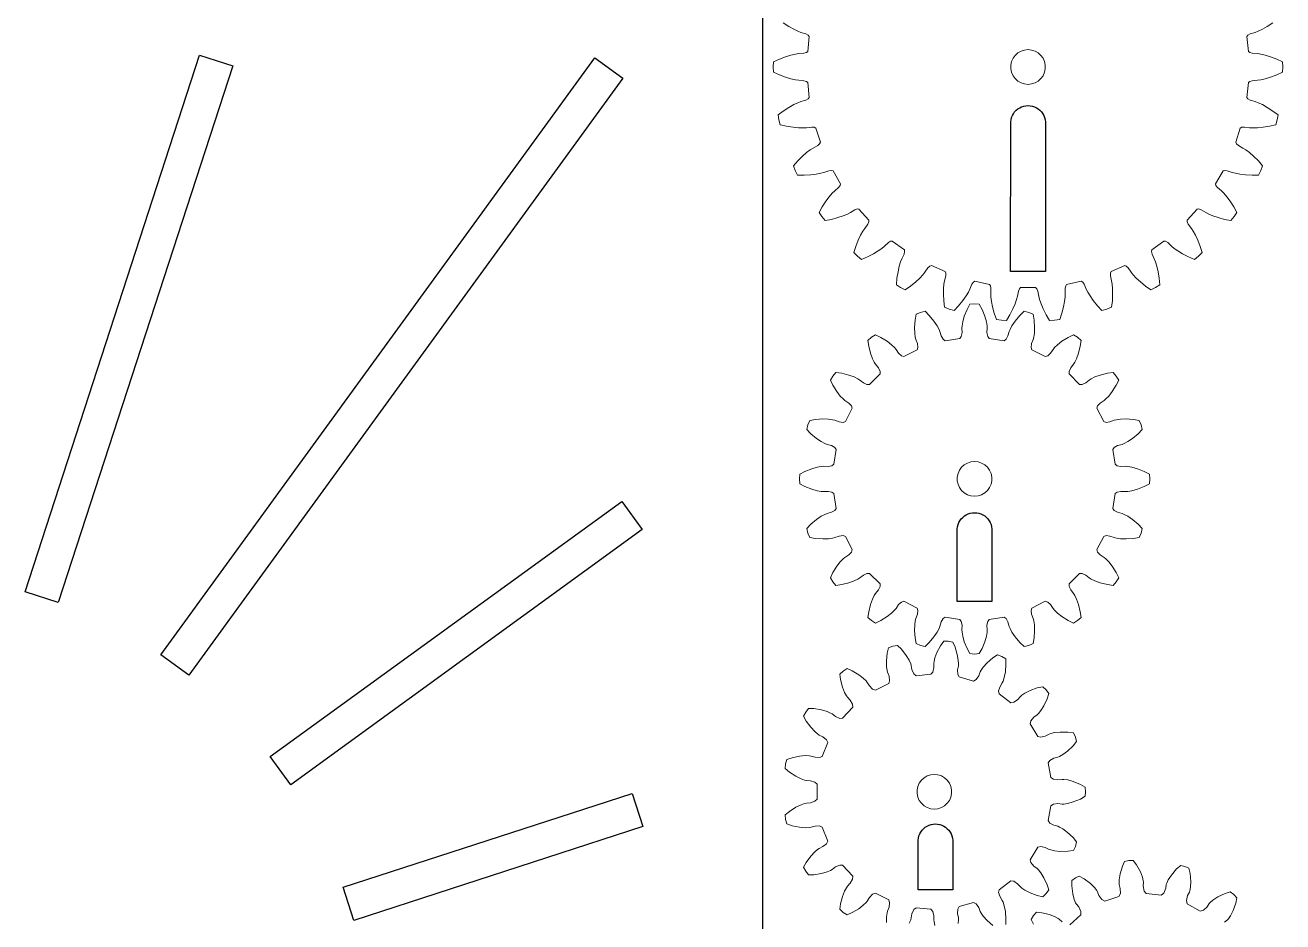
# Model space of a CAD drawing. Header units: centimetres. Extents: x 0 to 73, y 0 to 113.
# Drawn here: x 23.12 to 52.08, y 19.2 to 39.86 of the extents above; entities that cross this region are included whole.
import ezdxf

# ---------------------------------------------------------------- set-up
doc = ezdxf.new("R2010")
doc.units = ezdxf.units.CM
doc.layers.get('0').update_dxf_attribs({"lineweight": 25, "true_color": 0xffffff})
doc.layers.add('OpenJsCad', color=7, linetype='Continuous', lineweight=5, true_color=0xffffff)

msp = doc.modelspace()

# ---------------------------------------------------------------- linework, layer by layer
for p, q in [((40.106, 12.216), (40.106, 42.216)), ((23.125, 26.801), (27.142, 39.165)), ((26.248, 25.35), (36.241, 39.103)), ((27.142, 39.165), (27.903, 38.917)), ((36.241, 39.103), (36.888, 38.633)), ((27.903, 38.917), (23.886, 26.554)), ((36.888, 38.633), (26.895, 24.88)), ((45.981, 37.928), (46.024, 37.955)), ((46.024, 37.955), (46.069, 37.976)), ((46.069, 37.976), (46.117, 37.991)), ((46.117, 37.991), (46.166, 38.001)), ((46.166, 38.001), (46.216, 38.004)), ((46.216, 38.004), (46.267, 38.001)), ((46.267, 38.001), (46.316, 37.991)), ((46.316, 37.991), (46.364, 37.976)), ((46.364, 37.976), (46.409, 37.955)), ((46.409, 37.955), (46.452, 37.928)), ((45.817, 37.629), (45.824, 37.679)), ((45.824, 37.679), (45.836, 37.728)), ((45.836, 37.728), (45.855, 37.774)), ((45.855, 37.774), (45.879, 37.818)), ((45.879, 37.818), (45.908, 37.859)), ((45.908, 37.859), (45.943, 37.896)), ((45.943, 37.896), (45.981, 37.928)), ((46.452, 37.928), (46.49, 37.896)), ((46.49, 37.896), (46.525, 37.859)), ((46.525, 37.859), (46.554, 37.818)), ((46.554, 37.818), (46.578, 37.774)), ((46.578, 37.774), (46.597, 37.728)), ((46.597, 37.728), (46.609, 37.679)), ((46.609, 37.679), (46.616, 37.629)), ((45.816, 34.185), (45.817, 37.629)), ((46.616, 37.629), (46.616, 34.185)), ((46.616, 34.185), (45.816, 34.185)), ((28.77, 23.005), (36.86, 28.883)), ((36.86, 28.883), (37.331, 28.235)), ((44.604, 28.35), (44.623, 28.396)), ((44.623, 28.396), (44.647, 28.44)), ((44.647, 28.44), (44.677, 28.481)), ((44.677, 28.481), (44.711, 28.518)), ((44.711, 28.518), (44.75, 28.55)), ((44.75, 28.55), (44.792, 28.576)), ((44.792, 28.576), (44.838, 28.598)), ((44.838, 28.598), (44.885, 28.613)), ((44.885, 28.613), (44.935, 28.623)), ((44.935, 28.623), (44.985, 28.626)), ((44.985, 28.626), (45.035, 28.623)), ((45.035, 28.623), (45.084, 28.613)), ((45.084, 28.613), (45.132, 28.598)), ((45.132, 28.598), (45.177, 28.576)), ((45.177, 28.576), (45.22, 28.55)), ((45.22, 28.55), (45.259, 28.518)), ((45.259, 28.518), (45.293, 28.481)), ((45.293, 28.481), (45.322, 28.44)), ((45.322, 28.44), (45.347, 28.396)), ((45.347, 28.396), (45.365, 28.35)), ((37.331, 28.235), (29.241, 22.358)), ((44.584, 26.58), (44.586, 28.251)), ((44.586, 28.251), (44.592, 28.301)), ((44.592, 28.301), (44.604, 28.35)), ((45.365, 28.35), (45.378, 28.301)), ((45.378, 28.301), (45.384, 28.251)), ((45.384, 28.251), (45.384, 26.58)), ((23.886, 26.554), (23.125, 26.801)), ((45.384, 26.58), (44.584, 26.58)), ((26.895, 24.88), (26.248, 25.35)), ((29.241, 22.358), (28.77, 23.005)), ((30.444, 19.995), (37.102, 22.158)), ((37.102, 22.158), (37.349, 21.397)), ((43.936, 21.426), (43.984, 21.442)), ((43.984, 21.442), (44.033, 21.451)), ((44.033, 21.451), (44.083, 21.454)), ((44.083, 21.454), (44.134, 21.451)), ((44.134, 21.451), (44.183, 21.442)), ((44.183, 21.442), (44.231, 21.426)), ((37.349, 21.397), (30.691, 19.234)), ((43.691, 21.129), (43.703, 21.178)), ((43.703, 21.178), (43.722, 21.225)), ((43.722, 21.225), (43.746, 21.269)), ((43.746, 21.269), (43.775, 21.309)), ((43.775, 21.309), (43.81, 21.346)), ((43.81, 21.346), (43.848, 21.378)), ((43.848, 21.378), (43.891, 21.405)), ((43.891, 21.405), (43.936, 21.426)), ((44.231, 21.426), (44.276, 21.405)), ((44.276, 21.405), (44.319, 21.378)), ((44.319, 21.378), (44.357, 21.346)), ((44.357, 21.346), (44.392, 21.309)), ((44.392, 21.309), (44.421, 21.269)), ((44.421, 21.269), (44.445, 21.225)), ((44.445, 21.225), (44.464, 21.178)), ((44.464, 21.178), (44.476, 21.129)), ((43.683, 19.94), (43.684, 21.079)), ((43.684, 21.079), (43.691, 21.129)), ((44.476, 21.129), (44.483, 21.079)), ((44.483, 21.079), (44.483, 19.94)), ((30.691, 19.234), (30.444, 19.995)), ((44.483, 19.94), (43.683, 19.94))]:
    msp.add_line(p, q)
at = {"layer": 'OpenJsCad'}
for points in [[(40.578, 39.909), (40.708, 39.825), (40.821, 39.763), (40.915, 39.719), (40.988, 39.691), (41.103, 39.656), (41.155, 39.627), (41.179, 39.597), (41.143, 39.254), (41.114, 39.229), (41.056, 39.212), (40.936, 39.202), (40.859, 39.189), (40.758, 39.166), (40.635, 39.129), (40.491, 39.074), (40.356, 39.011), (40.35, 38.894), (40.356, 38.777), (40.491, 38.714), (40.635, 38.659), (40.758, 38.622), (40.859, 38.599), (40.936, 38.587), (41.056, 38.576), (41.114, 38.559), (41.143, 38.534), (41.179, 38.192), (41.155, 38.161), (41.103, 38.132), (40.988, 38.097), (40.915, 38.069), (40.821, 38.026), (40.708, 37.963), (40.578, 37.88), (40.459, 37.79), (40.478, 37.674), (40.508, 37.561), (40.653, 37.528), (40.806, 37.504), (40.934, 37.493), (41.038, 37.491), (41.116, 37.496), (41.235, 37.511), (41.295, 37.505), (41.329, 37.487), (41.435, 37.16), (41.418, 37.125), (41.373, 37.086), (41.268, 37.027), (41.202, 36.985), (41.119, 36.923), (41.022, 36.838), (40.912, 36.73), (40.815, 36.618), (40.857, 36.508), (40.91, 36.403), (41.059, 36.401), (41.213, 36.409), (41.341, 36.425), (41.442, 36.445), (41.518, 36.466), (41.632, 36.505), (41.691, 36.513), (41.728, 36.501), (41.9, 36.203), (41.891, 36.166), (41.855, 36.118), (41.764, 36.039), (41.709, 35.984), (41.64, 35.906), (41.563, 35.803), (41.478, 35.674), (41.406, 35.544), (41.47, 35.446), (41.544, 35.355), (41.69, 35.383), (41.839, 35.423), (41.961, 35.466), (42.056, 35.506), (42.125, 35.542), (42.229, 35.604), (42.285, 35.624), (42.323, 35.621), (42.554, 35.365), (42.553, 35.326), (42.528, 35.272), (42.455, 35.176), (42.412, 35.111), (42.362, 35.02), (42.307, 34.903), (42.251, 34.76), (42.208, 34.617), (42.291, 34.534), (42.382, 34.46), (42.519, 34.519), (42.656, 34.589), (42.766, 34.656), (42.851, 34.715), (42.912, 34.765), (43, 34.847), (43.051, 34.878), (43.089, 34.883), (43.368, 34.68), (43.375, 34.643), (43.361, 34.585), (43.31, 34.475), (43.282, 34.402), (43.251, 34.303), (43.222, 34.178), (43.198, 34.026), (43.184, 33.877), (43.283, 33.813), (43.387, 33.76), (43.509, 33.846), (43.629, 33.943), (43.723, 34.031), (43.793, 34.107), (43.842, 34.168), (43.911, 34.267), (43.955, 34.308), (43.991, 34.32), (44.306, 34.18), (44.321, 34.145), (44.32, 34.085), (44.292, 33.968), (44.28, 33.89), (44.271, 33.787), (44.268, 33.658), (44.276, 33.504), (44.294, 33.357), (44.403, 33.315), (44.517, 33.284), (44.618, 33.393), (44.715, 33.513), (44.789, 33.619), (44.842, 33.708), (44.877, 33.778), (44.924, 33.889), (44.958, 33.938), (44.991, 33.958), (45.328, 33.886), (45.35, 33.854), (45.361, 33.796), (45.359, 33.675), (45.363, 33.597), (45.375, 33.494), (45.399, 33.368), (45.439, 33.219), (45.487, 33.078), (45.603, 33.06), (45.72, 33.053), (45.797, 33.181), (45.866, 33.319), (45.916, 33.437), (45.95, 33.535), (45.97, 33.611), (45.993, 33.729), (46.016, 33.784), (46.044, 33.811), (46.388, 33.811), (46.416, 33.784), (46.44, 33.729), (46.462, 33.611), (46.482, 33.535), (46.516, 33.437), (46.566, 33.319), (46.636, 33.181), (46.712, 33.053), (46.829, 33.06), (46.945, 33.078), (46.994, 33.219), (47.033, 33.368), (47.058, 33.494), (47.07, 33.597), (47.074, 33.675), (47.071, 33.796), (47.083, 33.854), (47.105, 33.886), (47.441, 33.958), (47.474, 33.938), (47.509, 33.889), (47.555, 33.778), (47.591, 33.708), (47.644, 33.619), (47.718, 33.513), (47.814, 33.393), (47.916, 33.284), (48.029, 33.315), (48.139, 33.357), (48.157, 33.504), (48.164, 33.658), (48.162, 33.787), (48.153, 33.89), (48.14, 33.968), (48.113, 34.085), (48.112, 34.145), (48.127, 34.18), (48.441, 34.32), (48.477, 34.308), (48.521, 34.267), (48.59, 34.168), (48.639, 34.107), (48.709, 34.031), (48.804, 33.943), (48.923, 33.846), (49.045, 33.76), (49.15, 33.813), (49.248, 33.877), (49.235, 34.026), (49.21, 34.178), (49.181, 34.303), (49.151, 34.402), (49.122, 34.475), (49.071, 34.585), (49.058, 34.643), (49.065, 34.68), (49.343, 34.883), (49.382, 34.878), (49.433, 34.847), (49.521, 34.765), (49.581, 34.715), (49.666, 34.656), (49.776, 34.589), (49.914, 34.519), (50.051, 34.46), (50.142, 34.534), (50.225, 34.617), (50.181, 34.76), (50.125, 34.903), (50.071, 35.02), (50.02, 35.111), (49.978, 35.176), (49.905, 35.272), (49.88, 35.326), (49.879, 35.365), (50.109, 35.621), (50.147, 35.624), (50.204, 35.604), (50.307, 35.542), (50.377, 35.506), (50.472, 35.466), (50.594, 35.423), (50.743, 35.383), (50.889, 35.355), (50.962, 35.446), (51.026, 35.544), (50.954, 35.674), (50.87, 35.803), (50.792, 35.906), (50.724, 35.984), (50.668, 36.039), (50.577, 36.118), (50.541, 36.166), (50.532, 36.203), (50.705, 36.501), (50.741, 36.513), (50.801, 36.505), (50.915, 36.466), (50.99, 36.445), (51.092, 36.425), (51.22, 36.409), (51.374, 36.401), (51.522, 36.403), (51.576, 36.508), (51.618, 36.618), (51.52, 36.73), (51.411, 36.838), (51.313, 36.923), (51.23, 36.985), (51.165, 37.027), (51.059, 37.086), (51.014, 37.125), (50.998, 37.16), (51.104, 37.487), (51.138, 37.505), (51.197, 37.511), (51.317, 37.496), (51.395, 37.491), (51.498, 37.493), (51.627, 37.504), (51.779, 37.528), (51.924, 37.561), (51.924, 37.561), (51.955, 37.674), (51.973, 37.79), (51.854, 37.88), (51.725, 37.963), (51.612, 38.026), (51.518, 38.069), (51.445, 38.097), (51.329, 38.132), (51.277, 38.161), (51.254, 38.192), (51.29, 38.534), (51.319, 38.559), (51.376, 38.576), (51.496, 38.587), (51.573, 38.599), (51.674, 38.622), (51.798, 38.659), (51.942, 38.714), (52.077, 38.777), (52.083, 38.894), (52.077, 39.011), (51.942, 39.074), (51.798, 39.129), (51.674, 39.166), (51.573, 39.189), (51.496, 39.202), (51.376, 39.212), (51.319, 39.229), (51.29, 39.254), (51.254, 39.597), (51.277, 39.627), (51.329, 39.656), (51.445, 39.691), (51.518, 39.719), (51.612, 39.763), (51.725, 39.825), (51.854, 39.909)], [(45.701, 19.135), (45.708, 19.262), (45.695, 19.439), (45.67, 19.569), (45.642, 19.652), (45.624, 19.691), (45.572, 19.772), (45.539, 19.872), (45.548, 19.939), (45.823, 20.146), (45.89, 20.137), (45.976, 20.077), (46.041, 20.005), (46.073, 19.977), (46.146, 19.928), (46.264, 19.868), (46.43, 19.807), (46.554, 19.779), (46.632, 19.851), (46.696, 19.935), (46.657, 20.056), (46.581, 20.216), (46.51, 20.328), (46.455, 20.396), (46.424, 20.426), (46.346, 20.483), (46.279, 20.564), (46.263, 20.63), (46.444, 20.922), (46.51, 20.938), (46.613, 20.913), (46.699, 20.87), (46.739, 20.855), (46.825, 20.835), (46.956, 20.822), (47.134, 20.826), (47.259, 20.844), (47.259, 20.844), (47.306, 20.939), (47.335, 21.041), (47.255, 21.139), (47.127, 21.261), (47.02, 21.34), (46.944, 21.383), (46.904, 21.4), (46.811, 21.425), (46.719, 21.476), (46.681, 21.532), (46.744, 21.87), (46.8, 21.909), (46.904, 21.923), (47, 21.913), (47.043, 21.914), (47.13, 21.927), (47.258, 21.962), (47.421, 22.029), (47.532, 22.092), (47.542, 22.197), (47.532, 22.303), (47.421, 22.365), (47.258, 22.433), (47.13, 22.468), (47.043, 22.481), (47, 22.482), (46.904, 22.472), (46.8, 22.486), (46.744, 22.524), (46.681, 22.863), (46.719, 22.919), (46.811, 22.969), (46.904, 22.995), (46.944, 23.011), (47.02, 23.054), (47.127, 23.133), (47.255, 23.256), (47.335, 23.354), (47.306, 23.456), (47.259, 23.551), (47.134, 23.569), (46.956, 23.573), (46.825, 23.559), (46.739, 23.54), (46.699, 23.525), (46.613, 23.481), (46.51, 23.457), (46.444, 23.472), (46.263, 23.765), (46.279, 23.831), (46.346, 23.912), (46.424, 23.969), (46.455, 23.999), (46.51, 24.066), (46.581, 24.178), (46.657, 24.339), (46.696, 24.459), (46.632, 24.544), (46.554, 24.616), (46.43, 24.587), (46.264, 24.527), (46.146, 24.467), (46.073, 24.418), (46.041, 24.389), (45.976, 24.317), (45.89, 24.258), (45.823, 24.248), (45.548, 24.456), (45.539, 24.523), (45.572, 24.622), (45.624, 24.704), (45.642, 24.743), (45.67, 24.826), (45.695, 24.956), (45.708, 25.133), (45.701, 25.26), (45.611, 25.315), (45.512, 25.354), (45.407, 25.283), (45.273, 25.166), (45.185, 25.067), (45.135, 24.995), (45.115, 24.957), (45.081, 24.867), (45.022, 24.78), (44.963, 24.747), (44.632, 24.841), (44.599, 24.901), (44.594, 25.006), (44.613, 25.1), (44.616, 25.143), (44.611, 25.231), (44.588, 25.361), (44.536, 25.531), (44.484, 25.646), (44.38, 25.666), (44.274, 25.666), (44.201, 25.562), (44.119, 25.405), (44.072, 25.281), (44.051, 25.195), (44.047, 25.153), (44.047, 25.056), (44.024, 24.954), (43.98, 24.902), (43.638, 24.87), (43.586, 24.913), (43.544, 25.01), (43.527, 25.105), (43.514, 25.146), (43.478, 25.226), (43.409, 25.339), (43.3, 25.478), (43.209, 25.567), (43.105, 25.548), (43.006, 25.509), (42.976, 25.386), (42.956, 25.21), (42.957, 25.077), (42.969, 24.991), (42.98, 24.949), (43.015, 24.859), (43.03, 24.755), (43.009, 24.691), (42.701, 24.538), (42.636, 24.559), (42.562, 24.634), (42.512, 24.716), (42.486, 24.75), (42.423, 24.812), (42.318, 24.892), (42.166, 24.982), (42.049, 25.033), (41.959, 24.977), (41.881, 24.906), (41.897, 24.78), (41.942, 24.608), (41.991, 24.485), (42.033, 24.408), (42.059, 24.374), (42.124, 24.303), (42.176, 24.211), (42.179, 24.143), (41.947, 23.889), (41.879, 23.886), (41.783, 23.929), (41.707, 23.988), (41.67, 24.009), (41.589, 24.044), (41.462, 24.082), (41.287, 24.111), (41.161, 24.116), (41.097, 24.031), (41.049, 23.936), (41.11, 23.825), (41.214, 23.681), (41.304, 23.584), (41.371, 23.528), (41.407, 23.504), (41.494, 23.462), (41.575, 23.395), (41.603, 23.333), (41.478, 23.012), (41.416, 22.985), (41.311, 22.99), (41.219, 23.017), (41.176, 23.024), (41.089, 23.028), (40.957, 23.017), (40.783, 22.98), (40.663, 22.939), (40.634, 22.837), (40.624, 22.732), (40.721, 22.65), (40.87, 22.554), (40.989, 22.496), (41.072, 22.467), (41.114, 22.458), (41.211, 22.45), (41.31, 22.417), (41.358, 22.369), (41.358, 22.025), (41.31, 21.977), (41.211, 21.944), (41.114, 21.936), (41.072, 21.927), (40.989, 21.899), (40.87, 21.841), (40.721, 21.745), (40.624, 21.663), (40.634, 21.557), (40.663, 21.455), (40.783, 21.414), (40.957, 21.378), (41.089, 21.367), (41.176, 21.37), (41.219, 21.377), (41.311, 21.405), (41.416, 21.41), (41.478, 21.382), (41.603, 21.062), (41.575, 21), (41.494, 20.933), (41.407, 20.89), (41.371, 20.867), (41.304, 20.811), (41.214, 20.714), (41.11, 20.57), (41.049, 20.459), (41.097, 20.364), (41.161, 20.279), (41.287, 20.284), (41.462, 20.313), (41.589, 20.35), (41.67, 20.385), (41.707, 20.407), (41.783, 20.466), (41.879, 20.509), (41.947, 20.506), (42.179, 20.251), (42.176, 20.183), (42.124, 20.092), (42.059, 20.021), (42.033, 19.986), (41.991, 19.909), (41.942, 19.786), (41.897, 19.615), (41.881, 19.489), (41.959, 19.418), (42.049, 19.362), (42.166, 19.412), (42.318, 19.502), (42.423, 19.583), (42.486, 19.645), (42.512, 19.678), (42.562, 19.761), (42.636, 19.836), (42.701, 19.857), (43.009, 19.704), (43.03, 19.639), (43.015, 19.535), (42.98, 19.446), (42.969, 19.404), (42.957, 19.317), (42.956, 19.185)], [(50.736, 19.192), (50.806, 19.248), (50.828, 19.271), (50.875, 19.339), (50.936, 19.458), (50.997, 19.632), (51.021, 19.754), (50.951, 19.827), (50.871, 19.889), (50.753, 19.852), (50.586, 19.774), (50.474, 19.701), (50.411, 19.646), (50.39, 19.622), (50.342, 19.547), (50.255, 19.466), (50.181, 19.445), (49.883, 19.617), (49.864, 19.691), (49.891, 19.807), (49.931, 19.887), (49.942, 19.917), (49.958, 19.998), (49.965, 20.132), (49.949, 20.316), (49.922, 20.437), (49.828, 20.475), (49.731, 20.499), (49.637, 20.417), (49.516, 20.278), (49.444, 20.165), (49.409, 20.09), (49.4, 20.06), (49.386, 19.972), (49.34, 19.862), (49.28, 19.813), (48.938, 19.849), (48.89, 19.909), (48.868, 20.026), (48.873, 20.115), (48.87, 20.147), (48.851, 20.228), (48.804, 20.353), (48.715, 20.514), (48.64, 20.614), (48.54, 20.61), (48.44, 20.593), (48.388, 20.48), (48.335, 20.303), (48.314, 20.171), (48.313, 20.088), (48.317, 20.057), (48.34, 19.971), (48.342, 19.851), (48.308, 19.783), (47.981, 19.676), (47.913, 19.712), (47.844, 19.81), (47.813, 19.893), (47.797, 19.921), (47.747, 19.987), (47.653, 20.082), (47.506, 20.193), (47.397, 20.254), (47.307, 20.21), (47.224, 20.153), (47.222, 20.029), (47.244, 19.846), (47.279, 19.717), (47.312, 19.641), (47.328, 19.613), (47.385, 19.544), (47.435, 19.436), (47.432, 19.36), (47.176, 19.129)], [(43.478, 19.169), (43.514, 19.249), (43.527, 19.29), (43.544, 19.385), (43.586, 19.481), (43.638, 19.525), (43.98, 19.493), (44.024, 19.441), (44.047, 19.338), (44.047, 19.242), (44.051, 19.199), (44.072, 19.114)], [(44.611, 19.164), (44.616, 19.252), (44.613, 19.294), (44.594, 19.389), (44.599, 19.494), (44.632, 19.553), (44.963, 19.647), (45.022, 19.615), (45.081, 19.528), (45.115, 19.437), (45.135, 19.399), (45.185, 19.327), (45.273, 19.228), (45.407, 19.112)], [(46.998, 19.196), (46.935, 19.259), (46.909, 19.278), (46.837, 19.318), (46.712, 19.366), (46.532, 19.408), (46.409, 19.419), (46.344, 19.342), (46.291, 19.257), (46.339, 19.143)]]:
    msp.add_lwpolyline(points, dxfattribs=at)
for points in [[(46.299, 38.503), (46.216, 38.494), (46.133, 38.503), (46.054, 38.529), (45.981, 38.571), (45.919, 38.626), (45.87, 38.694), (45.836, 38.771), (45.818, 38.852), (45.818, 38.936), (45.836, 39.018), (45.87, 39.094), (45.919, 39.162), (45.981, 39.218), (46.054, 39.26), (46.133, 39.285), (46.216, 39.294), (46.299, 39.285), (46.379, 39.26), (46.451, 39.218), (46.513, 39.162), (46.563, 39.094), (46.597, 39.018), (46.614, 38.936), (46.614, 38.852), (46.597, 38.771), (46.563, 38.694), (46.513, 38.626), (46.451, 38.571), (46.379, 38.529), (46.299, 38.503)], [(48.778, 28.055), (48.82, 28.157), (48.846, 28.263), (48.752, 28.36), (48.622, 28.468), (48.513, 28.542), (48.431, 28.585), (48.38, 28.606), (48.279, 28.634), (48.201, 28.678), (48.167, 28.725), (48.221, 29.065), (48.268, 29.099), (48.355, 29.116), (48.46, 29.112), (48.515, 29.116), (48.607, 29.132), (48.733, 29.168), (48.89, 29.231), (49.009, 29.294), (49.018, 29.403), (49.009, 29.513), (48.89, 29.575), (48.733, 29.638), (48.607, 29.674), (48.515, 29.69), (48.46, 29.694), (48.355, 29.69), (48.268, 29.707), (48.221, 29.742), (48.167, 30.081), (48.201, 30.128), (48.279, 30.172), (48.38, 30.2), (48.431, 30.221), (48.513, 30.265), (48.622, 30.338), (48.752, 30.446), (48.846, 30.543), (48.82, 30.649), (48.778, 30.751), (48.646, 30.774), (48.477, 30.785), (48.346, 30.781), (48.254, 30.767), (48.2, 30.754), (48.102, 30.718), (48.013, 30.707), (47.958, 30.725), (47.802, 31.032), (47.819, 31.087), (47.88, 31.152), (47.967, 31.211), (48.01, 31.246), (48.075, 31.313), (48.156, 31.416), (48.246, 31.56), (48.305, 31.68), (48.247, 31.774), (48.176, 31.857), (48.043, 31.838), (47.879, 31.797), (47.756, 31.752), (47.672, 31.711), (47.625, 31.682), (47.543, 31.617), (47.462, 31.579), (47.404, 31.58), (47.161, 31.823), (47.16, 31.881), (47.198, 31.962), (47.263, 32.044), (47.292, 32.091), (47.333, 32.174), (47.378, 32.298), (47.42, 32.462), (47.439, 32.595), (47.355, 32.666), (47.262, 32.723), (47.141, 32.664), (46.997, 32.574), (46.894, 32.493), (46.827, 32.428), (46.792, 32.386), (46.734, 32.299), (46.668, 32.238), (46.613, 32.221), (46.307, 32.377), (46.288, 32.432), (46.299, 32.52), (46.335, 32.619), (46.349, 32.672), (46.362, 32.765), (46.367, 32.896), (46.355, 33.065), (46.332, 33.197), (46.231, 33.239), (46.124, 33.265), (46.028, 33.171), (45.919, 33.041), (45.846, 32.932), (45.802, 32.85), (45.782, 32.799), (45.753, 32.698), (45.71, 32.62), (45.663, 32.586), (45.323, 32.64), (45.288, 32.686), (45.271, 32.774), (45.275, 32.879), (45.272, 32.934), (45.256, 33.026), (45.22, 33.152), (45.157, 33.309), (45.094, 33.428), (44.984, 33.436), (44.875, 33.428), (44.812, 33.309), (44.749, 33.152), (44.713, 33.026), (44.697, 32.934), (44.693, 32.879), (44.697, 32.774), (44.68, 32.686), (44.646, 32.64), (44.306, 32.586), (44.259, 32.62), (44.216, 32.698), (44.187, 32.799), (44.166, 32.85), (44.123, 32.932), (44.05, 33.041), (43.941, 33.171), (43.845, 33.265), (43.738, 33.239), (43.637, 33.197), (43.614, 33.065), (43.602, 32.896), (43.607, 32.765), (43.62, 32.672), (43.634, 32.619), (43.67, 32.52), (43.681, 32.432), (43.662, 32.377), (43.356, 32.221), (43.301, 32.238), (43.235, 32.299), (43.177, 32.386), (43.141, 32.428), (43.075, 32.493), (42.971, 32.574), (42.828, 32.664), (42.707, 32.723), (42.614, 32.666), (42.53, 32.595), (42.549, 32.462), (42.59, 32.298), (42.636, 32.174), (42.677, 32.091), (42.706, 32.044), (42.771, 31.962), (42.809, 31.881), (42.808, 31.823), (42.565, 31.58), (42.507, 31.579), (42.426, 31.617), (42.343, 31.682), (42.297, 31.711), (42.213, 31.752), (42.09, 31.797), (41.926, 31.838), (41.793, 31.857), (41.721, 31.774), (41.664, 31.68), (41.723, 31.56), (41.813, 31.416), (41.894, 31.313), (41.959, 31.246), (42.001, 31.211), (42.088, 31.152), (42.15, 31.087), (42.167, 31.032), (42.01, 30.725), (41.956, 30.707), (41.867, 30.718), (41.769, 30.754), (41.715, 30.767), (41.623, 30.781), (41.492, 30.785), (41.323, 30.774), (41.19, 30.751), (41.148, 30.649), (41.123, 30.543), (41.216, 30.446), (41.346, 30.338), (41.455, 30.265), (41.538, 30.221), (41.589, 30.2), (41.69, 30.172), (41.768, 30.128), (41.801, 30.081), (41.747, 29.742), (41.701, 29.707), (41.613, 29.69), (41.509, 29.694), (41.454, 29.69), (41.362, 29.674), (41.236, 29.638), (41.078, 29.575), (40.96, 29.513), (40.951, 29.403), (40.96, 29.294), (41.078, 29.231), (41.236, 29.168), (41.362, 29.132), (41.454, 29.116), (41.509, 29.112), (41.613, 29.116), (41.701, 29.099), (41.747, 29.065), (41.801, 28.725), (41.768, 28.678), (41.69, 28.634), (41.589, 28.606), (41.538, 28.585), (41.455, 28.542), (41.346, 28.468), (41.216, 28.36), (41.123, 28.263), (41.148, 28.157), (41.19, 28.055), (41.323, 28.032), (41.492, 28.021), (41.623, 28.026), (41.715, 28.039), (41.769, 28.052), (41.867, 28.088), (41.956, 28.099), (42.01, 28.081), (42.167, 27.774), (42.15, 27.719), (42.088, 27.654), (42.001, 27.595), (41.959, 27.56), (41.894, 27.493), (41.813, 27.39), (41.723, 27.247), (41.664, 27.126), (41.721, 27.032), (41.793, 26.949), (41.926, 26.968), (42.09, 27.009), (42.213, 27.054), (42.297, 27.095), (42.343, 27.125), (42.426, 27.189), (42.507, 27.227), (42.565, 27.227), (42.808, 26.983), (42.809, 26.926), (42.771, 26.845), (42.706, 26.762), (42.677, 26.715), (42.636, 26.632), (42.59, 26.509), (42.549, 26.344), (42.53, 26.211), (42.614, 26.14), (42.707, 26.083), (42.828, 26.142), (42.971, 26.232), (43.075, 26.313), (43.141, 26.378), (43.177, 26.42), (43.235, 26.507), (43.301, 26.568), (43.356, 26.585), (43.662, 26.429), (43.681, 26.375), (43.67, 26.286), (43.634, 26.187), (43.62, 26.134), (43.607, 26.042), (43.602, 25.91), (43.614, 25.742), (43.637, 25.609), (43.738, 25.567), (43.845, 25.542), (43.941, 25.635), (44.05, 25.765), (44.123, 25.874), (44.166, 25.956), (44.187, 26.007), (44.216, 26.108), (44.259, 26.187), (44.306, 26.22), (44.646, 26.166), (44.68, 26.12), (44.697, 26.032), (44.693, 25.927), (44.697, 25.872), (44.713, 25.781), (44.749, 25.654), (44.812, 25.497), (44.875, 25.378), (44.984, 25.37), (45.094, 25.378), (45.157, 25.497), (45.22, 25.654), (45.256, 25.781), (45.272, 25.872), (45.275, 25.927), (45.271, 26.032), (45.288, 26.12), (45.323, 26.166), (45.663, 26.22), (45.71, 26.187), (45.753, 26.108), (45.782, 26.007), (45.802, 25.956), (45.846, 25.874), (45.919, 25.765), (46.028, 25.635), (46.124, 25.542), (46.231, 25.567), (46.332, 25.609), (46.355, 25.742), (46.367, 25.91), (46.362, 26.042), (46.349, 26.134), (46.335, 26.187), (46.299, 26.286), (46.288, 26.375), (46.307, 26.429), (46.613, 26.585), (46.668, 26.568), (46.734, 26.507), (46.792, 26.42), (46.827, 26.378), (46.894, 26.313), (46.997, 26.232), (47.141, 26.142), (47.262, 26.083), (47.355, 26.14), (47.439, 26.211), (47.42, 26.344), (47.378, 26.509), (47.333, 26.632), (47.292, 26.715), (47.263, 26.762), (47.198, 26.845), (47.16, 26.926), (47.161, 26.983), (47.404, 27.227), (47.462, 27.227), (47.543, 27.189), (47.625, 27.125), (47.672, 27.095), (47.756, 27.054), (47.879, 27.009), (48.043, 26.968), (48.176, 26.949), (48.247, 27.032), (48.305, 27.126), (48.246, 27.247), (48.156, 27.39), (48.075, 27.493), (48.01, 27.56), (47.967, 27.595), (47.88, 27.654), (47.819, 27.719), (47.802, 27.774), (47.958, 28.081), (48.013, 28.099), (48.102, 28.088), (48.2, 28.052), (48.254, 28.039), (48.346, 28.026), (48.477, 28.021), (48.646, 28.032), (48.778, 28.055)], [(45.068, 29.012), (44.984, 29.003), (44.901, 29.012), (44.822, 29.038), (44.749, 29.08), (44.687, 29.135), (44.638, 29.203), (44.604, 29.28), (44.587, 29.361), (44.587, 29.445), (44.604, 29.527), (44.638, 29.603), (44.687, 29.671), (44.749, 29.727), (44.822, 29.769), (44.901, 29.794), (44.984, 29.803), (45.068, 29.794), (45.147, 29.769), (45.219, 29.727), (45.282, 29.671), (45.331, 29.603), (45.365, 29.527), (45.382, 29.445), (45.382, 29.361), (45.365, 29.28), (45.331, 29.203), (45.282, 29.135), (45.219, 29.08), (45.147, 29.038), (45.068, 29.012)], [(44.141, 21.806), (44.058, 21.797), (43.975, 21.806), (43.896, 21.832), (43.823, 21.874), (43.761, 21.93), (43.712, 21.997), (43.678, 22.074), (43.66, 22.156), (43.66, 22.239), (43.678, 22.321), (43.712, 22.397), (43.761, 22.465), (43.823, 22.521), (43.896, 22.563), (43.975, 22.589), (44.058, 22.597), (44.141, 22.589), (44.221, 22.563), (44.293, 22.521), (44.356, 22.465), (44.405, 22.397), (44.439, 22.321), (44.456, 22.239), (44.456, 22.156), (44.439, 22.074), (44.405, 21.997), (44.356, 21.93), (44.293, 21.874), (44.221, 21.832), (44.141, 21.806)]]:
    msp.add_lwpolyline(points, close=True, dxfattribs=at)

doc.saveas('drawing.dxf')
